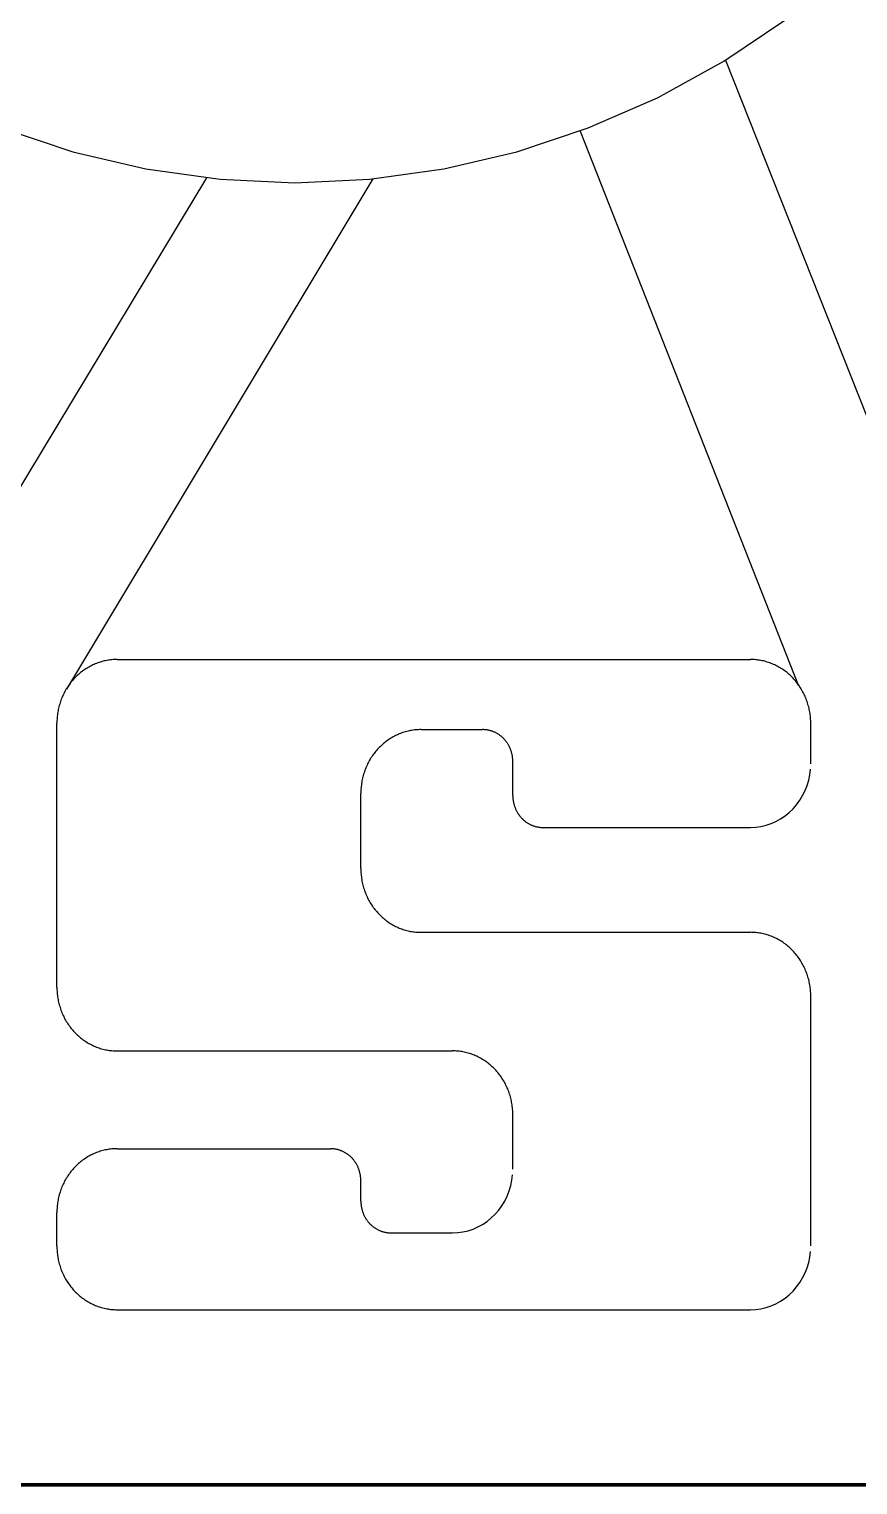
# Model space of a CAD drawing. Header units: inches. Extents: x 36 to 5114, y 9 to 306.
# Drawn here: x 277.37 to 282.92, y 31.34 to 41.08 of the extents above; entities that cross this region are included whole.
import ezdxf

# ---------------------------------------------------------------- set-up
doc = ezdxf.new("R2010")
doc.units = ezdxf.units.IN
doc.header["$MEASUREMENT"] = 0
doc.layers.add('Border', color=6, linetype='Continuous')
doc.layers.add('DIM', color=1, linetype='Continuous', lineweight=25)
doc.layers.add('HEL-070', color=4, linetype='Continuous', lineweight=70)

# ---------------------------------------------------------------- blocks, each defined once
blk = doc.blocks.new('A3_BORDER')
at = {"layer": 'Border', "color": 6}
blk.add_lwpolyline([(5, 7.15), (379, 7.15), (379, 259.65), (5, 259.65)], close=True, dxfattribs=at)

msp = doc.modelspace()

# ---------------------------------------------------------------- linework, layer by layer
at = {"color": 6, "linetype": 'Continuous', "lineweight": -3}
for p, q in [((282.0237, 40.8674), (282.4461, 41.1519)), ((281.5794, 40.6228), (282.0237, 40.8674)), ((282.0358, 40.8748), (283.7064, 36.655)), ((281.1167, 40.4202), (281.5794, 40.6228)), ((277.1893, 40.4202), (277.667, 40.2609)), ((280.639, 40.2609), (281.1167, 40.4202)), ((281.0633, 40.3999), (282.5231, 36.6868)), ((277.667, 40.2609), (278.156, 40.1463)), ((280.15, 40.1463), (280.639, 40.2609)), ((276.496, 36.6573), (278.5653, 40.0859)), ((277.627, 36.6635), (279.6785, 40.0796)), ((278.156, 40.1463), (278.6526, 40.0772)), ((278.6526, 40.0772), (279.153, 40.0541)), ((279.153, 40.0541), (279.6534, 40.0772)), ((279.6534, 40.0772), (280.15, 40.1463)), ((277.8346, 36.8395), (277.8263, 36.8364)), ((277.843, 36.8424), (277.8346, 36.8395)), ((277.8514, 36.8451), (277.843, 36.8424)), ((277.8599, 36.8476), (277.8514, 36.8451)), ((277.8684, 36.8499), (277.8599, 36.8476)), ((277.877, 36.8521), (277.8684, 36.8499)), ((277.8856, 36.854), (277.877, 36.8521)), ((277.8942, 36.8557), (277.8856, 36.854)), ((277.9029, 36.8572), (277.8942, 36.8557)), ((277.9116, 36.8585), (277.9029, 36.8572)), ((277.9204, 36.8596), (277.9116, 36.8585)), ((277.9292, 36.8605), (277.9204, 36.8596)), ((277.9379, 36.8613), (277.9292, 36.8605)), ((277.9467, 36.8618), (277.9379, 36.8613)), ((277.9555, 36.8621), (277.9467, 36.8618)), ((277.9643, 36.8622), (277.9555, 36.8621)), ((277.9643, 36.8622), (282.2022, 36.8622)), ((282.211, 36.8621), (282.2022, 36.8622)), ((282.2198, 36.8618), (282.211, 36.8621)), ((282.2286, 36.8613), (282.2198, 36.8618)), ((282.2374, 36.8605), (282.2286, 36.8613)), ((282.2462, 36.8596), (282.2374, 36.8605)), ((282.2549, 36.8585), (282.2462, 36.8596)), ((282.2636, 36.8572), (282.2549, 36.8585)), ((282.2723, 36.8557), (282.2636, 36.8572)), ((282.2809, 36.854), (282.2723, 36.8557)), ((282.2896, 36.8521), (282.2809, 36.854)), ((282.2981, 36.8499), (282.2896, 36.8521)), ((282.3067, 36.8476), (282.2981, 36.8499)), ((282.3151, 36.8451), (282.3067, 36.8476)), ((282.3236, 36.8424), (282.3151, 36.8451)), ((282.3319, 36.8395), (282.3236, 36.8424)), ((282.3403, 36.8364), (282.3319, 36.8395)), ((277.6852, 36.7437), (277.6789, 36.7372)), ((277.6916, 36.7501), (277.6852, 36.7437)), ((277.6982, 36.7563), (277.6916, 36.7501)), ((277.7049, 36.7623), (277.6982, 36.7563)), ((277.7117, 36.7682), (277.7049, 36.7623)), ((277.7186, 36.774), (277.7117, 36.7682)), ((277.7257, 36.7796), (277.7186, 36.774)), ((277.7328, 36.785), (277.7257, 36.7796)), ((277.7401, 36.7903), (277.7328, 36.785)), ((277.7475, 36.7953), (277.7401, 36.7903)), ((277.7549, 36.8003), (277.7475, 36.7953)), ((277.7625, 36.805), (277.7549, 36.8003)), ((277.7702, 36.8096), (277.7625, 36.805)), ((277.778, 36.814), (277.7702, 36.8096)), ((277.7858, 36.8182), (277.778, 36.814)), ((277.7937, 36.8222), (277.7858, 36.8182)), ((277.8018, 36.826), (277.7937, 36.8222)), ((277.8099, 36.8297), (277.8018, 36.826)), ((277.818, 36.8332), (277.8099, 36.8297)), ((277.8263, 36.8364), (277.818, 36.8332)), ((282.3485, 36.8332), (282.3403, 36.8364)), ((282.3567, 36.8297), (282.3485, 36.8332)), ((282.3648, 36.826), (282.3567, 36.8297)), ((282.3728, 36.8222), (282.3648, 36.826)), ((282.3807, 36.8182), (282.3728, 36.8222)), ((282.3886, 36.814), (282.3807, 36.8182)), ((282.3963, 36.8096), (282.3886, 36.814)), ((282.404, 36.805), (282.3963, 36.8096)), ((282.4116, 36.8003), (282.404, 36.805)), ((282.4191, 36.7953), (282.4116, 36.8003)), ((282.4264, 36.7903), (282.4191, 36.7953)), ((282.4337, 36.785), (282.4264, 36.7903)), ((282.4409, 36.7796), (282.4337, 36.785)), ((282.4479, 36.774), (282.4409, 36.7796)), ((282.4548, 36.7682), (282.4479, 36.774)), ((282.4616, 36.7623), (282.4548, 36.7682)), ((282.4683, 36.7563), (282.4616, 36.7623)), ((282.4749, 36.7501), (282.4683, 36.7563)), ((282.4813, 36.7437), (282.4749, 36.7501)), ((282.4876, 36.7372), (282.4813, 36.7437)), ((277.6148, 36.6488), (277.6105, 36.6407)), ((277.6193, 36.6568), (277.6148, 36.6488)), ((277.6239, 36.6647), (277.6193, 36.6568)), ((277.6287, 36.6725), (277.6239, 36.6647)), ((277.6337, 36.6802), (277.6287, 36.6725)), ((277.6388, 36.6878), (277.6337, 36.6802)), ((277.6441, 36.6952), (277.6388, 36.6878)), ((277.6496, 36.7025), (277.6441, 36.6952)), ((277.6551, 36.7097), (277.6496, 36.7025)), ((277.6609, 36.7168), (277.6551, 36.7097)), ((277.6668, 36.7237), (277.6609, 36.7168)), ((277.6728, 36.7305), (277.6668, 36.7237)), ((277.6789, 36.7372), (277.6728, 36.7305)), ((282.4938, 36.7305), (282.4876, 36.7372)), ((282.4998, 36.7237), (282.4938, 36.7305)), ((282.5057, 36.7168), (282.4998, 36.7237)), ((282.5114, 36.7097), (282.5057, 36.7168)), ((282.517, 36.7025), (282.5114, 36.7097)), ((282.5224, 36.6952), (282.517, 36.7025)), ((282.5277, 36.6878), (282.5224, 36.6952)), ((282.5328, 36.6802), (282.5277, 36.6878)), ((282.5378, 36.6725), (282.5328, 36.6802)), ((282.5426, 36.6647), (282.5378, 36.6725)), ((282.5473, 36.6568), (282.5426, 36.6647)), ((282.5517, 36.6488), (282.5473, 36.6568)), ((282.556, 36.6407), (282.5517, 36.6488)), ((277.5745, 36.5459), (277.5723, 36.5369)), ((277.5769, 36.5548), (277.5745, 36.5459)), ((277.5794, 36.5638), (277.5769, 36.5548)), ((277.5821, 36.5726), (277.5794, 36.5638)), ((277.5851, 36.5814), (277.5821, 36.5726)), ((277.5882, 36.5901), (277.5851, 36.5814)), ((277.5914, 36.5987), (277.5882, 36.5901)), ((277.5949, 36.6073), (277.5914, 36.5987)), ((277.5985, 36.6158), (277.5949, 36.6073)), ((277.6023, 36.6242), (277.5985, 36.6158)), ((277.6063, 36.6325), (277.6023, 36.6242)), ((277.6105, 36.6407), (277.6063, 36.6325)), ((282.5602, 36.6325), (282.556, 36.6407)), ((282.5642, 36.6242), (282.5602, 36.6325)), ((282.568, 36.6158), (282.5642, 36.6242)), ((282.5716, 36.6073), (282.568, 36.6158)), ((282.5751, 36.5987), (282.5716, 36.6073)), ((282.5784, 36.5901), (282.5751, 36.5987)), ((282.5815, 36.5814), (282.5784, 36.5901)), ((282.5844, 36.5726), (282.5815, 36.5814)), ((282.5871, 36.5638), (282.5844, 36.5726)), ((282.5897, 36.5548), (282.5871, 36.5638)), ((282.5921, 36.5459), (282.5897, 36.5548)), ((282.5942, 36.5369), (282.5921, 36.5459)), ((277.5611, 36.454), (277.5608, 36.4447)), ((277.5616, 36.4633), (277.5611, 36.454)), ((277.5623, 36.4726), (277.5616, 36.4633)), ((277.5631, 36.4819), (277.5623, 36.4726)), ((277.5642, 36.4911), (277.5631, 36.4819)), ((277.5654, 36.5003), (277.5642, 36.4911)), ((277.5668, 36.5095), (277.5654, 36.5003)), ((277.5685, 36.5187), (277.5668, 36.5095)), ((277.5703, 36.5278), (277.5685, 36.5187)), ((277.5723, 36.5369), (277.5703, 36.5278)), ((282.5962, 36.5278), (282.5942, 36.5369)), ((282.5981, 36.5187), (282.5962, 36.5278)), ((282.5997, 36.5095), (282.5981, 36.5187)), ((282.6011, 36.5003), (282.5997, 36.5095)), ((282.6024, 36.4911), (282.6011, 36.5003)), ((282.6034, 36.4819), (282.6024, 36.4911)), ((282.6043, 36.4726), (282.6034, 36.4819)), ((282.605, 36.4633), (282.6043, 36.4726)), ((282.6054, 36.454), (282.605, 36.4633)), ((282.6057, 36.4447), (282.6054, 36.454)), ((277.5608, 36.4447), (277.5607, 36.4354)), ((277.5607, 34.6687), (277.5607, 36.4354)), ((279.8279, 36.3528), (279.82, 36.3487)), ((279.8359, 36.3566), (279.8279, 36.3528)), ((279.844, 36.3603), (279.8359, 36.3566)), ((279.8522, 36.3637), (279.844, 36.3603)), ((279.8605, 36.367), (279.8522, 36.3637)), ((279.8687, 36.3701), (279.8605, 36.367)), ((279.8771, 36.373), (279.8687, 36.3701)), ((279.8855, 36.3757), (279.8771, 36.373)), ((279.894, 36.3782), (279.8855, 36.3757)), ((279.9026, 36.3805), (279.894, 36.3782)), ((279.9111, 36.3826), (279.9026, 36.3805)), ((279.9197, 36.3846), (279.9111, 36.3826)), ((279.9284, 36.3863), (279.9197, 36.3846)), ((279.9371, 36.3878), (279.9284, 36.3863)), ((279.9458, 36.3891), (279.9371, 36.3878)), ((279.9545, 36.3902), (279.9458, 36.3891)), ((279.9633, 36.3911), (279.9545, 36.3902)), ((279.9721, 36.3918), (279.9633, 36.3911)), ((279.9809, 36.3923), (279.9721, 36.3918)), ((279.9897, 36.3927), (279.9809, 36.3923)), ((279.9985, 36.3928), (279.9897, 36.3927)), ((279.9985, 36.3928), (280.4102, 36.3928)), ((280.4146, 36.3927), (280.4102, 36.3928)), ((280.419, 36.3926), (280.4146, 36.3927)), ((280.4234, 36.3923), (280.419, 36.3926)), ((280.4278, 36.3919), (280.4234, 36.3923)), ((280.4321, 36.3915), (280.4278, 36.3919)), ((280.4365, 36.3909), (280.4321, 36.3915)), ((280.4409, 36.3903), (280.4365, 36.3909)), ((280.4452, 36.3895), (280.4409, 36.3903)), ((280.4495, 36.3887), (280.4452, 36.3895)), ((280.4538, 36.3877), (280.4495, 36.3887)), ((280.4581, 36.3866), (280.4538, 36.3877)), ((280.4624, 36.3855), (280.4581, 36.3866)), ((280.4666, 36.3842), (280.4624, 36.3855)), ((280.4708, 36.3829), (280.4666, 36.3842)), ((280.475, 36.3814), (280.4708, 36.3829)), ((280.4792, 36.3799), (280.475, 36.3814)), ((280.4833, 36.3782), (280.4792, 36.3799)), ((280.4874, 36.3765), (280.4833, 36.3782)), ((280.4915, 36.3747), (280.4874, 36.3765)), ((280.4955, 36.3728), (280.4915, 36.3747)), ((280.4994, 36.3708), (280.4955, 36.3728)), ((280.5034, 36.3686), (280.4994, 36.3708)), ((280.5072, 36.3665), (280.5034, 36.3686)), ((280.5111, 36.3642), (280.5072, 36.3665)), ((280.5149, 36.3618), (280.5111, 36.3642)), ((280.5186, 36.3593), (280.5149, 36.3618)), ((280.5223, 36.3568), (280.5186, 36.3593)), ((280.5259, 36.3542), (280.5223, 36.3568)), ((280.5295, 36.3515), (280.5259, 36.3542)), ((280.533, 36.3487), (280.5295, 36.3515)), ((282.6058, 36.4354), (282.6057, 36.4447)), ((282.6058, 36.1645), (282.6058, 36.4354)), ((279.7009, 36.2543), (279.695, 36.2474)), ((279.7069, 36.2611), (279.7009, 36.2543)), ((279.7131, 36.2678), (279.7069, 36.2611)), ((279.7194, 36.2743), (279.7131, 36.2678)), ((279.7258, 36.2806), (279.7194, 36.2743)), ((279.7324, 36.2869), (279.7258, 36.2806)), ((279.7391, 36.2929), (279.7324, 36.2869)), ((279.7459, 36.2988), (279.7391, 36.2929)), ((279.7528, 36.3046), (279.7459, 36.2988)), ((279.7598, 36.3102), (279.7528, 36.3046)), ((279.767, 36.3156), (279.7598, 36.3102)), ((279.7743, 36.3208), (279.767, 36.3156)), ((279.7816, 36.3259), (279.7743, 36.3208)), ((279.7891, 36.3308), (279.7816, 36.3259)), ((279.7967, 36.3356), (279.7891, 36.3308)), ((279.8043, 36.3402), (279.7967, 36.3356)), ((279.8121, 36.3445), (279.8043, 36.3402)), ((279.82, 36.3487), (279.8121, 36.3445)), ((280.5365, 36.3458), (280.533, 36.3487)), ((280.5399, 36.3428), (280.5365, 36.3458)), ((280.5432, 36.3398), (280.5399, 36.3428)), ((280.5465, 36.3367), (280.5432, 36.3398)), ((280.5497, 36.3335), (280.5465, 36.3367)), ((280.5529, 36.3303), (280.5497, 36.3335)), ((280.5559, 36.3269), (280.5529, 36.3303)), ((280.559, 36.3235), (280.5559, 36.3269)), ((280.5619, 36.3201), (280.559, 36.3235)), ((280.5648, 36.3165), (280.5619, 36.3201)), ((280.5676, 36.3129), (280.5648, 36.3165)), ((280.5703, 36.3093), (280.5676, 36.3129)), ((280.5729, 36.3056), (280.5703, 36.3093)), ((280.5755, 36.3018), (280.5729, 36.3056)), ((280.578, 36.2979), (280.5755, 36.3018)), ((280.5804, 36.294), (280.578, 36.2979)), ((280.5827, 36.2901), (280.5804, 36.294)), ((280.5849, 36.2861), (280.5827, 36.2901)), ((280.5871, 36.282), (280.5849, 36.2861)), ((280.5892, 36.2779), (280.5871, 36.282)), ((280.5912, 36.2738), (280.5892, 36.2779)), ((280.5931, 36.2696), (280.5912, 36.2738)), ((280.5949, 36.2653), (280.5931, 36.2696)), ((280.5966, 36.261), (280.5949, 36.2653)), ((280.5982, 36.2567), (280.5966, 36.261)), ((280.5998, 36.2524), (280.5982, 36.2567)), ((279.6405, 36.1631), (279.6365, 36.1548)), ((279.6446, 36.1713), (279.6405, 36.1631)), ((279.6489, 36.1794), (279.6446, 36.1713)), ((279.6534, 36.1874), (279.6489, 36.1794)), ((279.6581, 36.1953), (279.6534, 36.1874)), ((279.6629, 36.2031), (279.6581, 36.1953)), ((279.6679, 36.2108), (279.6629, 36.2031)), ((279.673, 36.2184), (279.6679, 36.2108)), ((279.6783, 36.2258), (279.673, 36.2184)), ((279.6837, 36.2331), (279.6783, 36.2258)), ((279.6893, 36.2403), (279.6837, 36.2331)), ((279.695, 36.2474), (279.6893, 36.2403)), ((280.6013, 36.248), (280.5998, 36.2524)), ((280.6026, 36.2435), (280.6013, 36.248)), ((280.6039, 36.2391), (280.6026, 36.2435)), ((280.6051, 36.2346), (280.6039, 36.2391)), ((280.6062, 36.2301), (280.6051, 36.2346)), ((280.6072, 36.2256), (280.6062, 36.2301)), ((280.6081, 36.221), (280.6072, 36.2256)), ((280.6089, 36.2164), (280.6081, 36.221)), ((280.6096, 36.2118), (280.6089, 36.2164)), ((280.6103, 36.2072), (280.6096, 36.2118)), ((280.6108, 36.2026), (280.6103, 36.2072)), ((280.6112, 36.198), (280.6108, 36.2026)), ((280.6115, 36.1933), (280.6112, 36.198)), ((280.6118, 36.1887), (280.6115, 36.1933)), ((280.6119, 36.184), (280.6118, 36.1887)), ((280.612, 36.1794), (280.6119, 36.184)), ((280.612, 35.9511), (280.612, 36.1794)), ((279.6045, 36.0584), (279.6026, 36.0493)), ((279.6064, 36.0674), (279.6045, 36.0584)), ((279.6086, 36.0765), (279.6064, 36.0674)), ((279.611, 36.0854), (279.6086, 36.0765)), ((279.6135, 36.0943), (279.611, 36.0854)), ((279.6163, 36.1032), (279.6135, 36.0943)), ((279.6192, 36.112), (279.6163, 36.1032)), ((279.6223, 36.1207), (279.6192, 36.112)), ((279.6256, 36.1293), (279.6223, 36.1207)), ((279.629, 36.1379), (279.6256, 36.1293)), ((279.6327, 36.1464), (279.629, 36.1379)), ((279.6365, 36.1548), (279.6327, 36.1464)), ((282.5921, 36.054), (282.5997, 36.0904)), ((282.5997, 36.0904), (282.6043, 36.1273)), ((279.595, 35.9753), (279.5949, 35.966)), ((279.5949, 35.4625), (279.5949, 35.966)), ((279.5953, 35.9846), (279.595, 35.9753)), ((279.5957, 35.9939), (279.5953, 35.9846)), ((279.5964, 36.0032), (279.5957, 35.9939)), ((279.5973, 36.0125), (279.5964, 36.0032)), ((279.5983, 36.0217), (279.5973, 36.0125)), ((279.5996, 36.0309), (279.5983, 36.0217)), ((279.601, 36.0401), (279.5996, 36.0309)), ((279.6026, 36.0493), (279.601, 36.0401)), ((282.5517, 35.9511), (282.568, 35.9841)), ((282.568, 35.9841), (282.5815, 36.0185)), ((282.5815, 36.0185), (282.5921, 36.054)), ((280.612, 35.9511), (280.612, 35.9464)), ((280.612, 35.9464), (280.6122, 35.9418)), ((280.6122, 35.9418), (280.6124, 35.9371)), ((280.6124, 35.9371), (280.6127, 35.9325)), ((280.6127, 35.9325), (280.6132, 35.9279)), ((280.6132, 35.9279), (280.6137, 35.9232)), ((280.6137, 35.9232), (280.6143, 35.9186)), ((280.6143, 35.9186), (280.615, 35.914)), ((280.615, 35.914), (280.6158, 35.9095)), ((280.6158, 35.9095), (280.6167, 35.9049)), ((280.6167, 35.9049), (280.6177, 35.9004)), ((280.6177, 35.9004), (280.6188, 35.8959)), ((280.6188, 35.8959), (280.62, 35.8914)), ((280.62, 35.8914), (280.6213, 35.8869)), ((280.6213, 35.8869), (280.6227, 35.8825)), ((280.6227, 35.8825), (280.6241, 35.8781)), ((280.6241, 35.8781), (280.6257, 35.8737)), ((280.6257, 35.8737), (280.6273, 35.8694)), ((280.6273, 35.8694), (280.629, 35.8651)), ((280.629, 35.8651), (280.6308, 35.8609)), ((282.4876, 35.8627), (282.5114, 35.8902)), ((282.5114, 35.8902), (282.5328, 35.9197)), ((282.5328, 35.9197), (282.5517, 35.9511)), ((280.6308, 35.8609), (280.6328, 35.8567)), ((280.6328, 35.8567), (280.6348, 35.8526)), ((280.6348, 35.8526), (280.6368, 35.8485)), ((280.6368, 35.8485), (280.639, 35.8444)), ((280.639, 35.8444), (280.6412, 35.8404)), ((280.6412, 35.8404), (280.6435, 35.8364)), ((280.6435, 35.8364), (280.646, 35.8325)), ((280.646, 35.8325), (280.6484, 35.8287)), ((280.6484, 35.8287), (280.651, 35.8249)), ((280.651, 35.8249), (280.6537, 35.8212)), ((280.6537, 35.8212), (280.6564, 35.8175)), ((280.6564, 35.8175), (280.6592, 35.8139)), ((280.6592, 35.8139), (280.662, 35.8104)), ((280.662, 35.8104), (280.665, 35.8069)), ((280.665, 35.8069), (280.668, 35.8035)), ((280.668, 35.8035), (280.6711, 35.8002)), ((280.6711, 35.8002), (280.6742, 35.797)), ((280.6742, 35.797), (280.6774, 35.7938)), ((280.6774, 35.7938), (280.6807, 35.7907)), ((280.6807, 35.7907), (280.684, 35.7876)), ((280.684, 35.7876), (280.6874, 35.7847)), ((280.6874, 35.7847), (280.6909, 35.7818)), ((280.6909, 35.7818), (280.6944, 35.779)), ((280.6944, 35.779), (280.698, 35.7763)), ((280.698, 35.7763), (280.7016, 35.7737)), ((280.7016, 35.7737), (280.7053, 35.7711)), ((280.7053, 35.7711), (280.7091, 35.7687)), ((280.7091, 35.7687), (280.7128, 35.7663)), ((280.7128, 35.7663), (280.7167, 35.764)), ((282.3402, 35.7634), (282.3728, 35.7777)), ((282.3728, 35.7777), (282.404, 35.7949)), ((282.404, 35.7949), (282.4337, 35.8149)), ((282.4337, 35.8149), (282.4616, 35.8376)), ((282.4616, 35.8376), (282.4876, 35.8627)), ((280.7167, 35.764), (280.7206, 35.7618)), ((280.7206, 35.7618), (280.7245, 35.7597)), ((280.7245, 35.7597), (280.7285, 35.7577)), ((280.7285, 35.7577), (280.7325, 35.7558)), ((280.7325, 35.7558), (280.7365, 35.754)), ((280.7365, 35.754), (280.7406, 35.7522)), ((280.7406, 35.7522), (280.7447, 35.7506)), ((280.7447, 35.7506), (280.7489, 35.749)), ((280.7489, 35.749), (280.7531, 35.7476)), ((280.7531, 35.7476), (280.7573, 35.7462)), ((280.7573, 35.7462), (280.7615, 35.745)), ((280.7615, 35.745), (280.7658, 35.7438)), ((280.7658, 35.7438), (280.7701, 35.7428)), ((280.7701, 35.7428), (280.7744, 35.7418)), ((280.7744, 35.7418), (280.7787, 35.741)), ((280.7787, 35.741), (280.7831, 35.7402)), ((280.7831, 35.7402), (280.7874, 35.7395)), ((280.7874, 35.7395), (280.7918, 35.739)), ((280.7918, 35.739), (280.7962, 35.7385)), ((280.7962, 35.7385), (280.8006, 35.7382)), ((280.8006, 35.7382), (280.805, 35.7379)), ((280.805, 35.7379), (280.8093, 35.7378)), ((280.8093, 35.7378), (280.8138, 35.7377)), ((280.8138, 35.7377), (282.2022, 35.7377)), ((282.2022, 35.7377), (282.2374, 35.7393)), ((282.2374, 35.7393), (282.2723, 35.7442)), ((282.2723, 35.7442), (282.3067, 35.7523)), ((282.3067, 35.7523), (282.3402, 35.7634)), ((279.5949, 35.4625), (279.595, 35.4531)), ((279.595, 35.4531), (279.5953, 35.4438)), ((279.5953, 35.4438), (279.5957, 35.4345)), ((279.5957, 35.4345), (279.5964, 35.4253)), ((279.5964, 35.4253), (279.5973, 35.416)), ((279.5973, 35.416), (279.5983, 35.4068)), ((279.5983, 35.4068), (279.5996, 35.3975)), ((279.5996, 35.3975), (279.601, 35.3884)), ((279.601, 35.3884), (279.6026, 35.3792)), ((279.6026, 35.3792), (279.6045, 35.3701)), ((279.6045, 35.3701), (279.6064, 35.361)), ((279.6064, 35.361), (279.6086, 35.352)), ((279.6086, 35.352), (279.611, 35.343)), ((279.611, 35.343), (279.6135, 35.3341)), ((279.6135, 35.3341), (279.6163, 35.3253)), ((279.6163, 35.3253), (279.6192, 35.3165)), ((279.6192, 35.3165), (279.6223, 35.3078)), ((279.6223, 35.3078), (279.6256, 35.2992)), ((279.6256, 35.2992), (279.629, 35.2906)), ((279.629, 35.2906), (279.6327, 35.2821)), ((279.6327, 35.2821), (279.6365, 35.2737)), ((279.6365, 35.2737), (279.6405, 35.2654)), ((279.6405, 35.2654), (279.6446, 35.2572)), ((279.6446, 35.2572), (279.6489, 35.2491)), ((279.6489, 35.2491), (279.6534, 35.2411)), ((279.6534, 35.2411), (279.6581, 35.2332)), ((279.6581, 35.2332), (279.6629, 35.2254)), ((279.6629, 35.2254), (279.6679, 35.2177)), ((279.6679, 35.2177), (279.673, 35.2101)), ((279.673, 35.2101), (279.6783, 35.2027)), ((279.6783, 35.2027), (279.6837, 35.1954)), ((279.6837, 35.1954), (279.6893, 35.1882)), ((279.6893, 35.1882), (279.695, 35.1811)), ((279.695, 35.1811), (279.7009, 35.1742)), ((279.7009, 35.1742), (279.7069, 35.1674)), ((279.7069, 35.1674), (279.7131, 35.1607)), ((279.7131, 35.1607), (279.7194, 35.1542)), ((279.7194, 35.1542), (279.7258, 35.1478)), ((279.7258, 35.1478), (279.7324, 35.1416)), ((279.7324, 35.1416), (279.7391, 35.1356)), ((279.7391, 35.1356), (279.7459, 35.1296)), ((279.7459, 35.1296), (279.7528, 35.1239)), ((279.7528, 35.1239), (279.7598, 35.1183)), ((279.7598, 35.1183), (279.767, 35.1129)), ((279.767, 35.1129), (279.7743, 35.1076)), ((279.7743, 35.1076), (279.7816, 35.1025)), ((279.7816, 35.1025), (279.7891, 35.0976)), ((279.7891, 35.0976), (279.7967, 35.0929)), ((279.7967, 35.0929), (279.8043, 35.0883)), ((279.8043, 35.0883), (279.8121, 35.0839)), ((279.8121, 35.0839), (279.82, 35.0797)), ((279.82, 35.0797), (279.8279, 35.0757)), ((279.8279, 35.0757), (279.8359, 35.0719)), ((279.8359, 35.0719), (279.844, 35.0682)), ((279.844, 35.0682), (279.8522, 35.0647)), ((279.8522, 35.0647), (279.8604, 35.0615)), ((279.8604, 35.0615), (279.8687, 35.0584)), ((279.8687, 35.0584), (279.8771, 35.0555)), ((279.8771, 35.0555), (279.8855, 35.0528)), ((279.8855, 35.0528), (279.894, 35.0503)), ((279.894, 35.0503), (279.9026, 35.0479)), ((279.9026, 35.0479), (279.9111, 35.0458)), ((279.9111, 35.0458), (279.9197, 35.0439)), ((279.9197, 35.0439), (279.9284, 35.0422)), ((279.9284, 35.0422), (279.9371, 35.0407)), ((279.9371, 35.0407), (279.9458, 35.0394)), ((279.9458, 35.0394), (279.9545, 35.0383)), ((279.9545, 35.0383), (279.9633, 35.0373)), ((279.9633, 35.0373), (279.9721, 35.0366)), ((279.9721, 35.0366), (279.9809, 35.0361)), ((279.9809, 35.0361), (279.9897, 35.0358)), ((279.9897, 35.0358), (279.9985, 35.0357)), ((279.9985, 35.0357), (282.2022, 35.0357)), ((282.211, 35.0356), (282.2022, 35.0357)), ((282.2198, 35.0353), (282.211, 35.0356)), ((282.2286, 35.0348), (282.2198, 35.0353)), ((282.2374, 35.0341), (282.2286, 35.0348)), ((282.2462, 35.0332), (282.2374, 35.0341)), ((282.2549, 35.0321), (282.2462, 35.0332)), ((282.2636, 35.0307), (282.2549, 35.0321)), ((282.2723, 35.0292), (282.2636, 35.0307)), ((282.2809, 35.0275), (282.2723, 35.0292)), ((282.2896, 35.0256), (282.2809, 35.0275)), ((282.2981, 35.0235), (282.2896, 35.0256)), ((282.3067, 35.0212), (282.2981, 35.0235)), ((282.3151, 35.0187), (282.3067, 35.0212)), ((282.3236, 35.016), (282.3151, 35.0187)), ((282.3319, 35.0131), (282.3236, 35.016)), ((282.3403, 35.01), (282.3319, 35.0131)), ((282.3485, 35.0067), (282.3403, 35.01)), ((282.3567, 35.0032), (282.3485, 35.0067)), ((282.3648, 34.9996), (282.3567, 35.0032)), ((282.3728, 34.9957), (282.3648, 34.9996)), ((282.3807, 34.9917), (282.3728, 34.9957)), ((282.3886, 34.9875), (282.3807, 34.9917)), ((282.3963, 34.9831), (282.3886, 34.9875)), ((282.404, 34.9785), (282.3963, 34.9831)), ((282.4116, 34.9738), (282.404, 34.9785)), ((282.4191, 34.9689), (282.4116, 34.9738)), ((282.4264, 34.9638), (282.4191, 34.9689)), ((282.4337, 34.9585), (282.4264, 34.9638)), ((282.4409, 34.9531), (282.4337, 34.9585)), ((282.4479, 34.9475), (282.4409, 34.9531)), ((282.4548, 34.9418), (282.4479, 34.9475)), ((282.4616, 34.9359), (282.4548, 34.9418)), ((282.4683, 34.9298), (282.4616, 34.9359)), ((282.4749, 34.9236), (282.4683, 34.9298)), ((282.4813, 34.9172), (282.4749, 34.9236)), ((282.4876, 34.9107), (282.4813, 34.9172)), ((282.4938, 34.9041), (282.4876, 34.9107)), ((282.4998, 34.8973), (282.4938, 34.9041)), ((282.5057, 34.8903), (282.4998, 34.8973)), ((282.5114, 34.8833), (282.5057, 34.8903)), ((282.517, 34.8761), (282.5114, 34.8833)), ((282.5224, 34.8688), (282.517, 34.8761)), ((282.5277, 34.8613), (282.5224, 34.8688)), ((282.5328, 34.8537), (282.5277, 34.8613)), ((282.5378, 34.8461), (282.5328, 34.8537)), ((282.5426, 34.8383), (282.5378, 34.8461)), ((282.5473, 34.8304), (282.5426, 34.8383)), ((282.5517, 34.8223), (282.5473, 34.8304)), ((282.556, 34.8142), (282.5517, 34.8223)), ((282.5602, 34.806), (282.556, 34.8142)), ((282.5642, 34.7977), (282.5602, 34.806)), ((282.568, 34.7893), (282.5642, 34.7977)), ((282.5716, 34.7808), (282.568, 34.7893)), ((282.5751, 34.7723), (282.5716, 34.7808)), ((282.5784, 34.7636), (282.5751, 34.7723)), ((282.5815, 34.7549), (282.5784, 34.7636)), ((282.5844, 34.7461), (282.5815, 34.7549)), ((282.5871, 34.7373), (282.5844, 34.7461)), ((282.5897, 34.7284), (282.5871, 34.7373)), ((282.5921, 34.7194), (282.5897, 34.7284)), ((282.5942, 34.7104), (282.5921, 34.7194)), ((282.5962, 34.7013), (282.5942, 34.7104)), ((282.5981, 34.6922), (282.5962, 34.7013)), ((277.5607, 34.6687), (277.5608, 34.6594)), ((277.5608, 34.6594), (277.5611, 34.6501)), ((277.5611, 34.6501), (277.5616, 34.6408)), ((277.5616, 34.6408), (277.5623, 34.6315)), ((277.5623, 34.6315), (277.5631, 34.6223)), ((277.5631, 34.6223), (277.5642, 34.613)), ((277.5642, 34.613), (277.5654, 34.6038)), ((277.5654, 34.6038), (277.5668, 34.5946)), ((282.5997, 34.6831), (282.5981, 34.6922)), ((282.6011, 34.6739), (282.5997, 34.6831)), ((282.6024, 34.6647), (282.6011, 34.6739)), ((282.6034, 34.6554), (282.6024, 34.6647)), ((282.6043, 34.6462), (282.6034, 34.6554)), ((282.605, 34.6369), (282.6043, 34.6462)), ((282.6054, 34.6276), (282.605, 34.6369)), ((282.6057, 34.6183), (282.6054, 34.6276)), ((282.6058, 34.609), (282.6057, 34.6183)), ((282.6058, 32.9361), (282.6058, 34.609)), ((277.5668, 34.5946), (277.5685, 34.5855)), ((277.5685, 34.5855), (277.5703, 34.5763)), ((277.5703, 34.5763), (277.5723, 34.5673)), ((277.5723, 34.5673), (277.5745, 34.5583)), ((277.5745, 34.5583), (277.5769, 34.5493)), ((277.5769, 34.5493), (277.5794, 34.5404)), ((277.5794, 34.5404), (277.5821, 34.5315)), ((277.5821, 34.5315), (277.5851, 34.5228)), ((277.5851, 34.5228), (277.5882, 34.514)), ((277.5882, 34.514), (277.5914, 34.5054)), ((277.5914, 34.5054), (277.5949, 34.4968)), ((277.5949, 34.4968), (277.5985, 34.4884)), ((277.5985, 34.4884), (277.6023, 34.48)), ((277.6023, 34.48), (277.6063, 34.4717)), ((277.6063, 34.4717), (277.6105, 34.4635)), ((277.6105, 34.4635), (277.6148, 34.4553)), ((277.6148, 34.4553), (277.6193, 34.4473)), ((277.6193, 34.4473), (277.6239, 34.4394)), ((277.6239, 34.4394), (277.6287, 34.4316)), ((277.6287, 34.4316), (277.6337, 34.4239)), ((277.6337, 34.4239), (277.6388, 34.4164)), ((277.6388, 34.4164), (277.6441, 34.4089)), ((277.6441, 34.4089), (277.6496, 34.4016)), ((277.6496, 34.4016), (277.6551, 34.3944)), ((277.6551, 34.3944), (277.6609, 34.3873)), ((277.6609, 34.3873), (277.6668, 34.3804)), ((277.6668, 34.3804), (277.6728, 34.3736)), ((277.6728, 34.3736), (277.6789, 34.367)), ((277.6789, 34.367), (277.6852, 34.3605)), ((277.6852, 34.3605), (277.6916, 34.3541)), ((277.6916, 34.3541), (277.6982, 34.3479)), ((277.6982, 34.3479), (277.7049, 34.3418)), ((277.7049, 34.3418), (277.7117, 34.3359)), ((277.7117, 34.3359), (277.7186, 34.3302)), ((277.7186, 34.3302), (277.7257, 34.3246)), ((277.7257, 34.3246), (277.7328, 34.3191)), ((277.7328, 34.3191), (277.7401, 34.3139)), ((277.7401, 34.3139), (277.7475, 34.3088)), ((277.7475, 34.3088), (277.7549, 34.3039)), ((277.7549, 34.3039), (277.7625, 34.2991)), ((277.7625, 34.2991), (277.7702, 34.2946)), ((277.7702, 34.2946), (277.778, 34.2902)), ((277.778, 34.2902), (277.7858, 34.286)), ((277.7858, 34.286), (277.7937, 34.282)), ((277.7937, 34.282), (277.8018, 34.2781)), ((277.8018, 34.2781), (277.8099, 34.2745)), ((277.8099, 34.2745), (277.818, 34.271)), ((277.818, 34.271), (277.8263, 34.2677)), ((277.8263, 34.2677), (277.8346, 34.2646)), ((277.8346, 34.2646), (277.843, 34.2617)), ((277.843, 34.2617), (277.8514, 34.259)), ((277.8514, 34.259), (277.8599, 34.2565)), ((277.8599, 34.2565), (277.8684, 34.2542)), ((277.8684, 34.2542), (277.877, 34.2521)), ((277.877, 34.2521), (277.8856, 34.2502)), ((277.8856, 34.2502), (277.8942, 34.2485)), ((277.8942, 34.2485), (277.9029, 34.2469)), ((277.9029, 34.2469), (277.9116, 34.2456)), ((277.9116, 34.2456), (277.9204, 34.2445)), ((277.9204, 34.2445), (277.9292, 34.2436)), ((277.9292, 34.2436), (277.9379, 34.2429)), ((277.9379, 34.2429), (277.9467, 34.2424)), ((277.9467, 34.2424), (277.9555, 34.2421)), ((277.9555, 34.2421), (277.9643, 34.242)), ((277.9643, 34.242), (280.2083, 34.242)), ((280.2171, 34.2419), (280.2083, 34.242)), ((280.226, 34.2416), (280.2171, 34.2419)), ((280.2348, 34.2411), (280.226, 34.2416)), ((280.2435, 34.2403), (280.2348, 34.2411)), ((280.2523, 34.2394), (280.2435, 34.2403)), ((280.261, 34.2383), (280.2523, 34.2394)), ((280.2698, 34.237), (280.261, 34.2383)), ((280.2784, 34.2355), (280.2698, 34.237)), ((280.2871, 34.2338), (280.2784, 34.2355)), ((280.2957, 34.2319), (280.2871, 34.2338)), ((280.3043, 34.2297), (280.2957, 34.2319)), ((280.3128, 34.2274), (280.3043, 34.2297)), ((280.3213, 34.2249), (280.3128, 34.2274)), ((280.3297, 34.2222), (280.3213, 34.2249)), ((280.3381, 34.2193), (280.3297, 34.2222)), ((280.3464, 34.2162), (280.3381, 34.2193)), ((280.3546, 34.213), (280.3464, 34.2162)), ((280.3628, 34.2095), (280.3546, 34.213)), ((280.3709, 34.2058), (280.3628, 34.2095)), ((280.3789, 34.202), (280.3709, 34.2058)), ((280.3869, 34.198), (280.3789, 34.202)), ((280.3947, 34.1938), (280.3869, 34.198)), ((280.4025, 34.1894), (280.3947, 34.1938)), ((280.4101, 34.1848), (280.4025, 34.1894)), ((280.4177, 34.1801), (280.4101, 34.1848)), ((280.4252, 34.1751), (280.4177, 34.1801)), ((280.4326, 34.1701), (280.4252, 34.1751)), ((280.4399, 34.1648), (280.4326, 34.1701)), ((280.447, 34.1594), (280.4399, 34.1648)), ((280.454, 34.1538), (280.447, 34.1594)), ((280.461, 34.148), (280.454, 34.1538)), ((280.4678, 34.1421), (280.461, 34.148)), ((280.4745, 34.1361), (280.4678, 34.1421)), ((280.481, 34.1299), (280.4745, 34.1361)), ((280.4875, 34.1235), (280.481, 34.1299)), ((280.4937, 34.117), (280.4875, 34.1235)), ((280.4999, 34.1103), (280.4937, 34.117)), ((280.5059, 34.1035), (280.4999, 34.1103)), ((280.5118, 34.0966), (280.5059, 34.1035)), ((280.5175, 34.0895), (280.5118, 34.0966)), ((280.5231, 34.0823), (280.5175, 34.0895)), ((280.5285, 34.075), (280.5231, 34.0823)), ((280.5338, 34.0676), (280.5285, 34.075)), ((280.539, 34.06), (280.5338, 34.0676)), ((280.5439, 34.0523), (280.539, 34.06)), ((280.5487, 34.0445), (280.5439, 34.0523)), ((280.5534, 34.0366), (280.5487, 34.0445)), ((280.5579, 34.0286), (280.5534, 34.0366)), ((280.5622, 34.0205), (280.5579, 34.0286)), ((280.5663, 34.0123), (280.5622, 34.0205)), ((280.5703, 34.004), (280.5663, 34.0123)), ((280.5741, 33.9956), (280.5703, 34.004)), ((280.5778, 33.9871), (280.5741, 33.9956)), ((280.5812, 33.9785), (280.5778, 33.9871)), ((280.5845, 33.9699), (280.5812, 33.9785)), ((280.5876, 33.9612), (280.5845, 33.9699)), ((280.5905, 33.9524), (280.5876, 33.9612)), ((280.5933, 33.9436), (280.5905, 33.9524)), ((280.5958, 33.9346), (280.5933, 33.9436)), ((280.5982, 33.9257), (280.5958, 33.9346)), ((280.6004, 33.9167), (280.5982, 33.9257)), ((280.6024, 33.9076), (280.6004, 33.9167)), ((280.6042, 33.8985), (280.6024, 33.9076)), ((280.6058, 33.8893), (280.6042, 33.8985)), ((280.6073, 33.8801), (280.6058, 33.8893)), ((280.6085, 33.8709), (280.6073, 33.8801)), ((280.6096, 33.8617), (280.6085, 33.8709)), ((280.6104, 33.8524), (280.6096, 33.8617)), ((280.6111, 33.8431), (280.6104, 33.8524)), ((280.6116, 33.8338), (280.6111, 33.8431)), ((280.6119, 33.8245), (280.6116, 33.8338)), ((280.612, 33.8152), (280.6119, 33.8245)), ((280.612, 33.4504), (280.612, 33.8152)), ((277.7549, 33.525), (277.7475, 33.5201)), ((277.7625, 33.5297), (277.7549, 33.525)), ((277.7702, 33.5343), (277.7625, 33.5297)), ((277.778, 33.5387), (277.7702, 33.5343)), ((277.7858, 33.5429), (277.778, 33.5387)), ((277.7937, 33.5469), (277.7858, 33.5429)), ((277.8018, 33.5508), (277.7937, 33.5469)), ((277.8099, 33.5544), (277.8018, 33.5508)), ((277.818, 33.5579), (277.8099, 33.5544)), ((277.8263, 33.5612), (277.818, 33.5579)), ((277.8346, 33.5643), (277.8263, 33.5612)), ((277.843, 33.5672), (277.8346, 33.5643)), ((277.8514, 33.5699), (277.843, 33.5672)), ((277.8599, 33.5724), (277.8514, 33.5699)), ((277.8684, 33.5747), (277.8599, 33.5724)), ((277.877, 33.5768), (277.8684, 33.5747)), ((277.8856, 33.5787), (277.877, 33.5768)), ((277.8942, 33.5804), (277.8856, 33.5787)), ((277.9029, 33.582), (277.8942, 33.5804)), ((277.9116, 33.5833), (277.9029, 33.582)), ((277.9204, 33.5844), (277.9116, 33.5833)), ((277.9292, 33.5853), (277.9204, 33.5844)), ((277.9379, 33.586), (277.9292, 33.5853)), ((277.9467, 33.5865), (277.9379, 33.586)), ((277.9555, 33.5868), (277.9467, 33.5865)), ((277.9643, 33.5869), (277.9555, 33.5868)), ((277.9643, 33.5869), (279.3931, 33.5869)), ((279.3975, 33.5869), (279.3931, 33.5869)), ((279.4019, 33.5867), (279.3975, 33.5869)), ((279.4063, 33.5865), (279.4019, 33.5867)), ((279.4107, 33.5861), (279.4063, 33.5865)), ((279.4151, 33.5857), (279.4107, 33.5861)), ((279.4194, 33.5851), (279.4151, 33.5857)), ((279.4238, 33.5844), (279.4194, 33.5851)), ((279.4281, 33.5837), (279.4238, 33.5844)), ((279.4325, 33.5828), (279.4281, 33.5837)), ((279.4368, 33.5819), (279.4325, 33.5828)), ((279.4411, 33.5808), (279.4368, 33.5819)), ((279.4453, 33.5796), (279.4411, 33.5808)), ((279.4496, 33.5784), (279.4453, 33.5796)), ((279.4538, 33.577), (279.4496, 33.5784)), ((279.458, 33.5756), (279.4538, 33.577)), ((279.4621, 33.5741), (279.458, 33.5756)), ((279.4662, 33.5724), (279.4621, 33.5741)), ((279.4703, 33.5707), (279.4662, 33.5724)), ((279.4744, 33.5688), (279.4703, 33.5707)), ((279.4784, 33.5669), (279.4744, 33.5688)), ((279.4823, 33.5649), (279.4784, 33.5669)), ((279.4863, 33.5628), (279.4823, 33.5649)), ((279.4902, 33.5606), (279.4863, 33.5628)), ((279.494, 33.5583), (279.4902, 33.5606)), ((279.4978, 33.556), (279.494, 33.5583)), ((279.5015, 33.5535), (279.4978, 33.556)), ((279.5052, 33.551), (279.5015, 33.5535)), ((279.5089, 33.5483), (279.5052, 33.551)), ((279.5124, 33.5456), (279.5089, 33.5483)), ((279.516, 33.5428), (279.5124, 33.5456)), ((279.5194, 33.54), (279.516, 33.5428)), ((279.5228, 33.537), (279.5194, 33.54)), ((279.5262, 33.534), (279.5228, 33.537)), ((279.5294, 33.5309), (279.5262, 33.534)), ((279.5326, 33.5277), (279.5294, 33.5309)), ((279.5358, 33.5244), (279.5326, 33.5277)), ((279.5389, 33.5211), (279.5358, 33.5244)), ((277.6496, 33.4273), (277.6441, 33.42)), ((277.6551, 33.4345), (277.6496, 33.4273)), ((277.6609, 33.4415), (277.6551, 33.4345)), ((277.6668, 33.4485), (277.6609, 33.4415)), ((277.6728, 33.4553), (277.6668, 33.4485)), ((277.6789, 33.4619), (277.6728, 33.4553)), ((277.6852, 33.4684), (277.6789, 33.4619)), ((277.6916, 33.4748), (277.6852, 33.4684)), ((277.6982, 33.481), (277.6916, 33.4748)), ((277.7049, 33.4871), (277.6982, 33.481)), ((277.7117, 33.493), (277.7049, 33.4871)), ((277.7186, 33.4987), (277.7117, 33.493)), ((277.7257, 33.5043), (277.7186, 33.4987)), ((277.7328, 33.5097), (277.7257, 33.5043)), ((277.7401, 33.515), (277.7328, 33.5097)), ((277.7475, 33.5201), (277.7401, 33.515)), ((279.5419, 33.5177), (279.5389, 33.5211)), ((279.5448, 33.5142), (279.5419, 33.5177)), ((279.5477, 33.5107), (279.5448, 33.5142)), ((279.5505, 33.5071), (279.5477, 33.5107)), ((279.5532, 33.5034), (279.5505, 33.5071)), ((279.5558, 33.4997), (279.5532, 33.5034)), ((279.5584, 33.4959), (279.5558, 33.4997)), ((279.5609, 33.4921), (279.5584, 33.4959)), ((279.5633, 33.4882), (279.5609, 33.4921)), ((279.5656, 33.4842), (279.5633, 33.4882)), ((279.5679, 33.4802), (279.5656, 33.4842)), ((279.57, 33.4762), (279.5679, 33.4802)), ((279.5721, 33.4721), (279.57, 33.4762)), ((279.5741, 33.4679), (279.5721, 33.4721)), ((279.576, 33.4637), (279.5741, 33.4679)), ((279.5778, 33.4595), (279.576, 33.4637)), ((279.5795, 33.4552), (279.5778, 33.4595)), ((279.5812, 33.4509), (279.5795, 33.4552)), ((279.5827, 33.4465), (279.5812, 33.4509)), ((279.5842, 33.4421), (279.5827, 33.4465)), ((279.5856, 33.4377), (279.5842, 33.4421)), ((279.5868, 33.4333), (279.5856, 33.4377)), ((279.588, 33.4288), (279.5868, 33.4333)), ((279.5891, 33.4243), (279.588, 33.4288)), ((277.5949, 33.332), (277.5914, 33.3235)), ((277.5985, 33.3405), (277.5949, 33.332)), ((277.6023, 33.3489), (277.5985, 33.3405)), ((277.6063, 33.3572), (277.6023, 33.3489)), ((277.6105, 33.3654), (277.6063, 33.3572)), ((277.6148, 33.3735), (277.6105, 33.3654)), ((277.6193, 33.3816), (277.6148, 33.3735)), ((277.6239, 33.3895), (277.6193, 33.3816)), ((277.6287, 33.3973), (277.6239, 33.3895)), ((277.6337, 33.4049), (277.6287, 33.3973)), ((277.6388, 33.4125), (277.6337, 33.4049)), ((277.6441, 33.42), (277.6388, 33.4125)), ((279.5901, 33.4197), (279.5891, 33.4243)), ((279.591, 33.4152), (279.5901, 33.4197)), ((279.5918, 33.4106), (279.591, 33.4152)), ((279.5926, 33.406), (279.5918, 33.4106)), ((279.5932, 33.4014), (279.5926, 33.406)), ((279.5937, 33.3968), (279.5932, 33.4014)), ((279.5941, 33.3921), (279.5937, 33.3968)), ((279.5945, 33.3875), (279.5941, 33.3921)), ((279.5947, 33.3829), (279.5945, 33.3875)), ((279.5949, 33.3782), (279.5947, 33.3829)), ((279.5949, 33.3735), (279.5949, 33.3782)), ((279.5949, 33.237), (279.5949, 33.3735)), ((280.5876, 33.3044), (280.5982, 33.3399)), ((280.5982, 33.3399), (280.6058, 33.3763)), ((280.6058, 33.3763), (280.6104, 33.4132)), ((277.5668, 33.2343), (277.5654, 33.2251)), ((277.5685, 33.2434), (277.5668, 33.2343)), ((277.5703, 33.2525), (277.5685, 33.2434)), ((277.5723, 33.2616), (277.5703, 33.2525)), ((277.5745, 33.2706), (277.5723, 33.2616)), ((277.5769, 33.2796), (277.5745, 33.2706)), ((277.5794, 33.2885), (277.5769, 33.2796)), ((277.5821, 33.2973), (277.5794, 33.2885)), ((277.5851, 33.3061), (277.5821, 33.2973)), ((277.5882, 33.3148), (277.5851, 33.3061)), ((277.5914, 33.3235), (277.5882, 33.3148)), ((279.5949, 33.237), (279.595, 33.2323)), ((279.595, 33.2323), (279.5951, 33.2277)), ((280.539, 33.2056), (280.5579, 33.237)), ((280.5579, 33.237), (280.5741, 33.27)), ((280.5741, 33.27), (280.5876, 33.3044)), ((277.5608, 33.1695), (277.5607, 33.1602)), ((277.5607, 32.9361), (277.5607, 33.1602)), ((277.5611, 33.1788), (277.5608, 33.1695)), ((277.5616, 33.1881), (277.5611, 33.1788)), ((277.5623, 33.1974), (277.5616, 33.1881)), ((277.5631, 33.2066), (277.5623, 33.1974)), ((277.5642, 33.2159), (277.5631, 33.2066)), ((277.5654, 33.2251), (277.5642, 33.2159)), ((279.5951, 33.2277), (279.5953, 33.223)), ((279.5953, 33.223), (279.5957, 33.2184)), ((279.5957, 33.2184), (279.5961, 33.2138)), ((279.5961, 33.2138), (279.5966, 33.2091)), ((279.5966, 33.2091), (279.5972, 33.2045)), ((279.5972, 33.2045), (279.598, 33.1999)), ((279.598, 33.1999), (279.5988, 33.1954)), ((279.5988, 33.1954), (279.5997, 33.1908)), ((279.5997, 33.1908), (279.6007, 33.1863)), ((279.6007, 33.1863), (279.6018, 33.1818)), ((279.6018, 33.1818), (279.603, 33.1773)), ((279.603, 33.1773), (279.6042, 33.1728)), ((279.6042, 33.1728), (279.6056, 33.1684)), ((279.6056, 33.1684), (279.6071, 33.164)), ((279.6071, 33.164), (279.6086, 33.1597)), ((279.6086, 33.1597), (279.6103, 33.1553)), ((279.6103, 33.1553), (279.612, 33.1511)), ((279.612, 33.1511), (279.6138, 33.1468)), ((279.6138, 33.1468), (279.6157, 33.1426)), ((279.6157, 33.1426), (279.6177, 33.1385)), ((279.6177, 33.1385), (279.6198, 33.1344)), ((279.6198, 33.1344), (279.6219, 33.1303)), ((280.4678, 33.1235), (280.4937, 33.1486)), ((280.4937, 33.1486), (280.5175, 33.1761)), ((280.5175, 33.1761), (280.539, 33.2056)), ((279.6219, 33.1303), (279.6242, 33.1263)), ((279.6242, 33.1263), (279.6265, 33.1224)), ((279.6265, 33.1224), (279.6289, 33.1185)), ((279.6289, 33.1185), (279.6314, 33.1146)), ((279.6314, 33.1146), (279.634, 33.1108)), ((279.634, 33.1108), (279.6366, 33.1071)), ((279.6366, 33.1071), (279.6393, 33.1034)), ((279.6393, 33.1034), (279.6421, 33.0998)), ((279.6421, 33.0998), (279.645, 33.0963)), ((279.645, 33.0963), (279.6479, 33.0928)), ((279.6479, 33.0928), (279.6509, 33.0894)), ((279.6509, 33.0894), (279.654, 33.0861)), ((279.654, 33.0861), (279.6572, 33.0829)), ((279.6572, 33.0829), (279.6604, 33.0797)), ((279.6604, 33.0797), (279.6636, 33.0766)), ((279.6636, 33.0766), (279.667, 33.0735)), ((279.667, 33.0735), (279.6704, 33.0706)), ((279.6704, 33.0706), (279.6738, 33.0677)), ((279.6738, 33.0677), (279.6774, 33.0649)), ((279.6774, 33.0649), (279.6809, 33.0622)), ((279.6809, 33.0622), (279.6846, 33.0596)), ((279.6846, 33.0596), (279.6883, 33.057)), ((279.6883, 33.057), (279.692, 33.0546)), ((279.692, 33.0546), (279.6958, 33.0522)), ((279.6958, 33.0522), (279.6996, 33.0499)), ((279.6996, 33.0499), (279.7035, 33.0477)), ((279.7035, 33.0477), (279.7075, 33.0456)), ((279.7075, 33.0456), (279.7114, 33.0436)), ((279.7114, 33.0436), (279.7154, 33.0417)), ((279.7154, 33.0417), (279.7195, 33.0399)), ((279.7195, 33.0399), (279.7236, 33.0381)), ((279.7236, 33.0381), (279.7277, 33.0365)), ((280.2784, 33.0301), (280.3128, 33.0382)), ((280.3128, 33.0382), (280.3464, 33.0494)), ((280.3464, 33.0494), (280.3789, 33.0636)), ((280.3789, 33.0636), (280.4101, 33.0808)), ((280.4101, 33.0808), (280.4399, 33.1008)), ((280.4399, 33.1008), (280.4678, 33.1235)), ((279.7277, 33.0365), (279.7318, 33.0349)), ((279.7318, 33.0349), (279.736, 33.0335)), ((279.736, 33.0335), (279.7402, 33.0321)), ((279.7402, 33.0321), (279.7445, 33.0309)), ((279.7445, 33.0309), (279.7487, 33.0297)), ((279.7487, 33.0297), (279.753, 33.0287)), ((279.753, 33.0287), (279.7573, 33.0277)), ((279.7573, 33.0277), (279.7617, 33.0269)), ((279.7617, 33.0269), (279.766, 33.0261)), ((279.766, 33.0261), (279.7704, 33.0255)), ((279.7704, 33.0255), (279.7747, 33.0249)), ((279.7747, 33.0249), (279.7791, 33.0244)), ((279.7791, 33.0244), (279.7835, 33.0241)), ((279.7835, 33.0241), (279.7879, 33.0238)), ((279.7879, 33.0238), (279.7923, 33.0237)), ((279.7923, 33.0237), (279.7967, 33.0236)), ((279.7967, 33.0236), (280.2083, 33.0236)), ((280.2083, 33.0236), (280.2435, 33.0252)), ((280.2435, 33.0252), (280.2784, 33.0301)), ((277.5607, 32.9361), (277.5608, 32.9268)), ((277.5608, 32.9268), (277.5611, 32.9175)), ((277.5611, 32.9175), (277.5616, 32.9082)), ((277.5616, 32.9082), (277.5623, 32.8989)), ((277.5623, 32.8989), (277.5631, 32.8897)), ((277.5631, 32.8897), (277.5642, 32.8804)), ((277.5642, 32.8804), (277.5654, 32.8712)), ((277.5654, 32.8712), (277.5668, 32.862)), ((277.5668, 32.862), (277.5685, 32.8529)), ((277.5685, 32.8529), (277.5703, 32.8438)), ((277.5703, 32.8438), (277.5723, 32.8347)), ((282.5921, 32.8257), (282.5997, 32.862)), ((282.5997, 32.862), (282.6043, 32.8989)), ((277.5723, 32.8347), (277.5745, 32.8257)), ((277.5745, 32.8257), (277.5769, 32.8167)), ((277.5769, 32.8167), (277.5794, 32.8078)), ((277.5794, 32.8078), (277.5821, 32.799)), ((277.5821, 32.799), (277.5851, 32.7902)), ((277.5851, 32.7902), (277.5882, 32.7815)), ((277.5882, 32.7815), (277.5914, 32.7728)), ((277.5914, 32.7728), (277.5949, 32.7643)), ((277.5949, 32.7643), (277.5985, 32.7558)), ((277.5985, 32.7558), (277.6023, 32.7474)), ((277.6023, 32.7474), (277.6063, 32.7391)), ((282.5517, 32.7228), (282.568, 32.7558)), ((282.568, 32.7558), (282.5815, 32.7902)), ((282.5815, 32.7902), (282.5921, 32.8257)), ((277.6063, 32.7391), (277.6105, 32.7309)), ((277.6105, 32.7309), (277.6148, 32.7228)), ((277.6148, 32.7228), (277.6193, 32.7148)), ((277.6193, 32.7148), (277.6239, 32.7068)), ((277.6239, 32.7068), (277.6287, 32.699)), ((277.6287, 32.699), (277.6337, 32.6914)), ((277.6337, 32.6914), (277.6388, 32.6838)), ((277.6388, 32.6838), (277.6441, 32.6764)), ((277.6441, 32.6764), (277.6496, 32.669)), ((277.6496, 32.669), (277.6551, 32.6618)), ((277.6551, 32.6618), (277.6609, 32.6548)), ((277.6609, 32.6548), (277.6668, 32.6478)), ((277.6668, 32.6478), (277.6728, 32.641)), ((282.4876, 32.6344), (282.5114, 32.6618)), ((282.5114, 32.6618), (282.5328, 32.6914)), ((282.5328, 32.6914), (282.5517, 32.7228)), ((277.6728, 32.641), (277.6789, 32.6344)), ((277.6789, 32.6344), (277.6852, 32.6279)), ((277.6852, 32.6279), (277.6916, 32.6215)), ((277.6916, 32.6215), (277.6982, 32.6153)), ((277.6982, 32.6153), (277.7049, 32.6092)), ((277.7049, 32.6092), (277.7117, 32.6033)), ((277.7117, 32.6033), (277.7186, 32.5976)), ((277.7186, 32.5976), (277.7257, 32.592)), ((277.7257, 32.592), (277.7328, 32.5866)), ((277.7328, 32.5866), (277.7401, 32.5813)), ((277.7401, 32.5813), (277.7475, 32.5762)), ((277.7475, 32.5762), (277.7549, 32.5713)), ((277.7549, 32.5713), (277.7625, 32.5666)), ((277.7625, 32.5666), (277.7702, 32.562)), ((277.7702, 32.562), (277.778, 32.5576)), ((277.778, 32.5576), (277.7858, 32.5534)), ((277.7858, 32.5534), (277.7937, 32.5494)), ((282.3728, 32.5494), (282.404, 32.5666)), ((282.404, 32.5666), (282.4337, 32.5866)), ((282.4337, 32.5866), (282.4616, 32.6092)), ((282.4616, 32.6092), (282.4876, 32.6344)), ((277.7937, 32.5494), (277.8018, 32.5455)), ((277.8018, 32.5455), (277.8099, 32.5419)), ((277.8099, 32.5419), (277.818, 32.5384)), ((277.818, 32.5384), (277.8263, 32.5351)), ((277.8263, 32.5351), (277.8346, 32.532)), ((277.8346, 32.532), (277.843, 32.5291)), ((277.843, 32.5291), (277.8514, 32.5264)), ((277.8514, 32.5264), (277.8599, 32.5239)), ((277.8599, 32.5239), (277.8684, 32.5216)), ((277.8684, 32.5216), (277.877, 32.5195)), ((277.877, 32.5195), (277.8856, 32.5176)), ((277.8856, 32.5176), (277.8942, 32.5159)), ((277.8942, 32.5159), (277.9029, 32.5144)), ((277.9029, 32.5144), (277.9116, 32.513)), ((277.9116, 32.513), (277.9204, 32.5119)), ((277.9204, 32.5119), (277.9292, 32.511)), ((277.9292, 32.511), (277.9379, 32.5103)), ((277.9379, 32.5103), (277.9467, 32.5098)), ((277.9467, 32.5098), (277.9555, 32.5095)), ((277.9555, 32.5095), (277.9643, 32.5094)), ((277.9643, 32.5094), (282.2022, 32.5094)), ((282.2022, 32.5094), (282.2374, 32.511)), ((282.2374, 32.511), (282.2723, 32.5159)), ((282.2723, 32.5159), (282.3067, 32.5239)), ((282.3067, 32.5239), (282.3402, 32.5351)), ((282.3402, 32.5351), (282.3728, 32.5494))]:
    msp.add_line(p, q, dxfattribs=at)
at = {"layer": 'DIM'}
msp.add_lwpolyline([(267.8575, 59.2424), (433.2865, 59.2424), (433.2865, 31.3367), (267.8575, 31.3367)], close=True, dxfattribs=at)
at = {"layer": 'HEL-070'}
msp.add_lwpolyline([(433.2865, 31.3367), (267.8575, 31.3367), (267.8575, 89.3204), (433.2865, 89.3204)], close=True, dxfattribs=at)

# ---------------------------------------------------------------- block references
at = {"linetype": 'Continuous'}
msp.add_blockref('A3_BORDER', (54.2865, 24.1867), dxfattribs=at)

doc.saveas('drawing.dxf')
